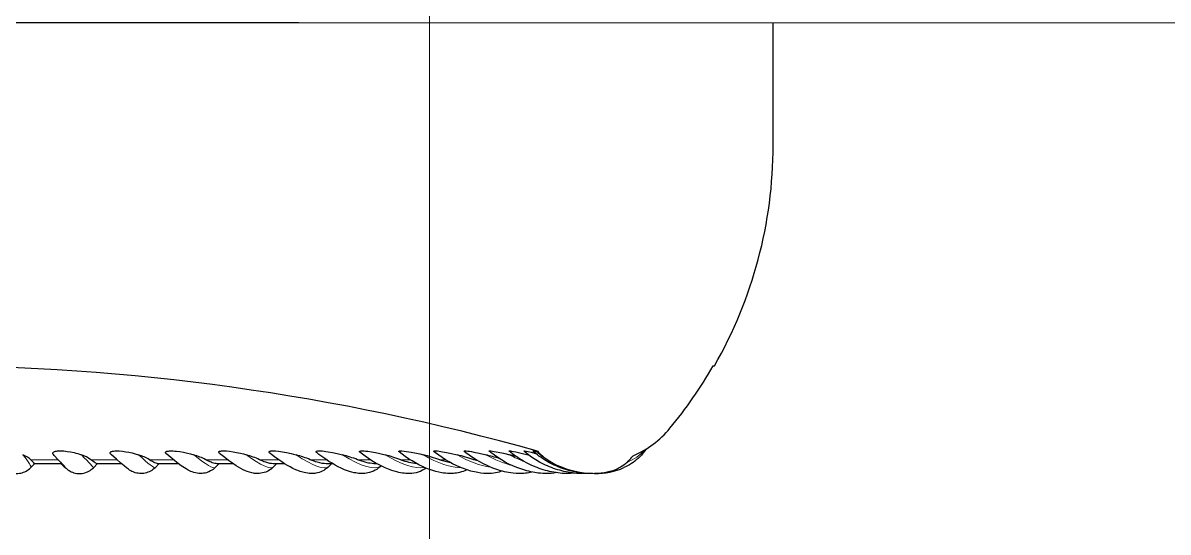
# Model space of a CAD drawing. Extents: x 0 to 297, y 0 to 547.
# Drawn here: x 149.78 to 196.59, y 124.87 to 145.66 of the extents above; entities that cross this region are included whole.
import ezdxf

# ---------------------------------------------------------------- set-up
doc = ezdxf.new("R2010")
doc.units = 0

msp = doc.modelspace()

# ---------------------------------------------------------------- linework, layer by layer
at = {"color": 7, "lineweight": 13}
for p, q in [((166.4, 149.658), (166.4, 117.295)), ((161.059, 145.658), (222.21, 145.658)), ((161.059, 145.658), (212.952, 145.658))]:
    msp.add_line(p, q, dxfattribs=at)
at = {"color": 7, "lineweight": 30}
msp.add_line((161.059, 145.658), (130.142, 145.658), dxfattribs=at)
at = {"color": 7, "lineweight": 30, "ltscale": 0.125}
msp.add_line((180.45, 140.658), (180.45, 145.658), dxfattribs=at)
at = {"color": 7, "lineweight": 30, "ltscale": 0.00125}
msp.add_line((178, 131.658), (178.05, 131.658), dxfattribs=at)
at = {"color": 7, "lineweight": 13, "ltscale": 0.02786}
msp.add_line((151.222, 127.823), (150.107, 127.823), dxfattribs=at)
at = {"color": 7, "lineweight": 30, "ltscale": 0.005976}
msp.add_line((151.222, 127.823), (151.06, 127.999), dxfattribs=at)
at = {"color": 7, "lineweight": 13, "ltscale": 0.02655}
msp.add_line((153.623, 127.823), (152.561, 127.823), dxfattribs=at)
at = {"color": 7, "lineweight": 13, "ltscale": 0.024574}
msp.add_line((155.934, 127.823), (154.951, 127.823), dxfattribs=at)
at = {"color": 7, "lineweight": 13, "ltscale": 0.022197}
msp.add_line((158.145, 127.823), (157.257, 127.823), dxfattribs=at)
at = {"color": 7, "lineweight": 13, "ltscale": 0.019414}
msp.add_line((160.234, 127.823), (159.457, 127.823), dxfattribs=at)
at = {"color": 7, "lineweight": 13, "ltscale": 0.016412}
msp.add_line((162.188, 127.823), (161.532, 127.823), dxfattribs=at)
at = {"color": 7, "lineweight": 13, "ltscale": 0.013079}
msp.add_line((163.985, 127.823), (163.462, 127.823), dxfattribs=at)
at = {"color": 7, "lineweight": 13, "ltscale": 0.009569}
msp.add_line((165.614, 127.823), (165.231, 127.823), dxfattribs=at)
at = {"color": 7, "lineweight": 13, "ltscale": 0.005824}
msp.add_line((167.055, 127.823), (166.822, 127.823), dxfattribs=at)
at = {"color": 7, "lineweight": 30, "ltscale": 0.004205}
msp.add_line((168.382, 127.775), (168.22, 127.823), dxfattribs=at)
at = {"color": 7, "lineweight": 13, "ltscale": 0.001957}
msp.add_line((168.299, 127.823), (168.22, 127.823), dxfattribs=at)
at = {"color": 7, "lineweight": 30, "ltscale": 0.006794}
msp.add_line((169.947, 127.951), (169.684, 128.021), dxfattribs=at)
at = {"color": 7, "lineweight": 30, "ltscale": 0.000781565}
msp.add_line((170.468, 128.013), (170.438, 128.021), dxfattribs=at)
at = {"color": 7, "lineweight": 30, "ltscale": 0.001365}
msp.add_line((170.761, 128.185), (170.813, 128.17), dxfattribs=at)
at = {"color": 7, "lineweight": 30, "ltscale": 0.005596}
msp.add_line((150.104, 127.499), (150.261, 127.658), dxfattribs=at)
at = {"color": 7, "lineweight": 30, "ltscale": 0.027474}
msp.add_line((151.36, 127.658), (150.261, 127.658), dxfattribs=at)
at = {"color": 7, "lineweight": 30, "ltscale": 0.000403166}
msp.add_line((151.342, 127.657), (151.354, 127.646), dxfattribs=at)
at = {"color": 7, "lineweight": 30, "ltscale": 0.005952}
msp.add_line((152.662, 127.493), (152.83, 127.661), dxfattribs=at)
at = {"color": 7, "lineweight": 30, "ltscale": 0.02472}
msp.add_line((153.81, 127.658), (152.821, 127.658), dxfattribs=at)
at = {"color": 7, "lineweight": 30, "ltscale": 0.005762}
msp.add_line((155.183, 127.495), (155.346, 127.658), dxfattribs=at)
at = {"color": 7, "lineweight": 30, "ltscale": 0.020764}
msp.add_line((156.146, 127.658), (155.316, 127.658), dxfattribs=at)
at = {"color": 7, "lineweight": 30, "ltscale": 0.005336}
msp.add_line((157.644, 127.506), (157.794, 127.658), dxfattribs=at)
at = {"color": 7, "lineweight": 30, "ltscale": 0.01634}
msp.add_line((158.376, 127.658), (157.722, 127.658), dxfattribs=at)
at = {"color": 7, "lineweight": 30, "ltscale": 0.011617}
msp.add_line((160.484, 127.658), (160.019, 127.658), dxfattribs=at)
at = {"color": 7, "lineweight": 30, "ltscale": 0.004573}
msp.add_line((160.022, 127.526), (160.149, 127.658), dxfattribs=at)
at = {"color": 7, "lineweight": 30, "ltscale": 0.006652}
msp.add_line((162.451, 127.658), (162.185, 127.658), dxfattribs=at)
at = {"color": 7, "lineweight": 30, "ltscale": 0.003457}
msp.add_line((162.297, 127.557), (162.392, 127.658), dxfattribs=at)
at = {"color": 7, "lineweight": 30, "ltscale": 0.001472}
msp.add_line((164.26, 127.658), (164.201, 127.658), dxfattribs=at)
at = {"color": 7, "lineweight": 30, "ltscale": 0.001687}
msp.add_line((174.477, 127.715), (174.525, 127.762), dxfattribs=at)
at = {"color": 7, "lineweight": 30}
for points in [[(151.06, 127.999), (151.034, 128.03), (151.024, 128.045), (151.013, 128.069), (151.009, 128.085), (151.01, 128.1), (151.013, 128.11), (151.018, 128.119), (151.032, 128.134), (151.054, 128.147), (151.079, 128.158), (151.116, 128.168), (151.157, 128.175), (151.2, 128.18), (151.282, 128.185), (151.368, 128.184), (151.456, 128.179), (151.525, 128.172), (151.596, 128.164), (151.734, 128.142), (151.878, 128.111), (151.952, 128.093), (152.027, 128.072), (152.102, 128.048), (152.178, 128.021)], [(151.222, 127.823), (151.317, 127.717), (151.345, 127.684), (151.359, 127.665), (151.361, 127.661), (151.361, 127.66), (151.361, 127.659), (151.361, 127.658), (151.36, 127.658)], [(152.821, 127.658), (152.808, 127.66), (152.791, 127.666), (152.77, 127.677), (152.738, 127.696), (152.699, 127.721), (152.635, 127.766), (152.561, 127.823)], [(153.402, 128.026), (153.381, 128.047), (153.365, 128.066), (153.356, 128.082), (153.351, 128.096), (153.35, 128.111), (153.354, 128.123), (153.363, 128.135), (153.375, 128.145), (153.389, 128.154), (153.416, 128.164), (153.447, 128.172), (153.481, 128.177), (153.536, 128.183), (153.593, 128.185), (153.655, 128.184), (153.719, 128.182), (153.851, 128.17), (153.994, 128.15), (154.116, 128.128), (154.243, 128.099), (154.376, 128.064), (154.513, 128.021)], [(155.183, 127.495), (155.141, 127.456), (155.096, 127.419), (155.049, 127.387), (154.999, 127.357), (154.948, 127.331), (154.895, 127.309), (154.84, 127.291), (154.784, 127.277), (154.727, 127.266), (154.669, 127.26), (154.611, 127.258), (154.553, 127.26), (154.494, 127.267), (154.436, 127.277), (154.376, 127.292), (154.319, 127.311), (154.29, 127.323), (154.241, 127.345), (154.198, 127.367), (154.144, 127.4), (154.097, 127.43), (154.019, 127.487), (153.919, 127.566), (153.79, 127.675), (153.605, 127.839), (153.402, 128.026)], [(155.316, 127.658), (155.297, 127.659), (155.276, 127.663), (155.227, 127.677), (155.17, 127.701), (155.127, 127.721), (155.082, 127.745), (155.019, 127.781), (154.951, 127.823)], [(155.66, 128.054), (155.645, 128.068), (155.633, 128.082), (155.624, 128.095), (155.618, 128.106), (155.616, 128.117), (155.616, 128.126), (155.619, 128.135), (155.625, 128.142), (155.637, 128.152), (155.653, 128.161), (155.672, 128.167), (155.698, 128.174), (155.728, 128.178), (155.771, 128.183), (155.818, 128.185), (155.869, 128.185), (155.921, 128.183), (155.992, 128.178), (156.066, 128.171), (156.204, 128.153), (156.352, 128.127), (156.509, 128.093), (156.636, 128.06), (156.768, 128.021)], [(157.644, 127.506), (157.601, 127.465), (157.554, 127.428), (157.506, 127.393), (157.455, 127.363), (157.383, 127.328), (157.346, 127.312), (157.288, 127.293), (157.23, 127.278), (157.169, 127.267), (157.108, 127.26), (157.044, 127.258), (156.981, 127.26), (156.913, 127.268), (156.835, 127.283), (156.764, 127.302), (156.699, 127.325), (156.645, 127.347), (156.595, 127.37), (156.544, 127.396), (156.458, 127.444), (156.382, 127.492), (156.258, 127.576), (156.13, 127.669), (155.996, 127.773), (155.825, 127.913), (155.66, 128.054)], [(157.722, 127.658), (157.677, 127.661), (157.625, 127.67), (157.569, 127.685), (157.523, 127.701), (157.474, 127.719), (157.37, 127.765), (157.257, 127.823)], [(157.824, 128.077), (157.801, 128.099), (157.789, 128.118), (157.786, 128.127), (157.786, 128.134), (157.79, 128.144), (157.797, 128.153), (157.809, 128.161), (157.824, 128.167), (157.846, 128.173), (157.87, 128.178), (157.896, 128.181), (157.941, 128.184), (157.99, 128.185), (158.046, 128.183), (158.105, 128.18), (158.233, 128.167), (158.371, 128.147), (158.52, 128.12), (158.68, 128.085), (158.798, 128.056), (158.922, 128.021)], [(160.022, 127.526), (159.977, 127.483), (159.929, 127.443), (159.877, 127.406), (159.823, 127.373), (159.766, 127.343), (159.707, 127.318), (159.645, 127.297), (159.582, 127.281), (159.514, 127.268), (159.447, 127.261), (159.373, 127.258), (159.301, 127.261), (159.252, 127.266), (159.205, 127.272), (159.136, 127.286), (159.042, 127.311), (158.953, 127.342), (158.88, 127.371), (158.79, 127.413), (158.697, 127.461), (158.598, 127.517), (158.498, 127.578), (158.347, 127.678), (158.191, 127.788), (158.032, 127.909), (157.874, 128.036), (157.824, 128.077)], [(160.019, 127.658), (159.951, 127.662), (159.877, 127.674), (159.796, 127.693), (159.71, 127.719), (159.649, 127.741), (159.587, 127.765), (159.457, 127.823)], [(159.875, 128.095), (159.86, 128.109), (159.85, 128.12), (159.844, 128.13), (159.842, 128.139), (159.844, 128.149), (159.85, 128.157), (159.859, 128.164), (159.877, 128.171), (159.899, 128.177), (159.924, 128.181), (159.965, 128.184), (160.011, 128.185), (160.114, 128.181), (160.234, 128.169), (160.389, 128.147), (160.56, 128.116), (160.748, 128.075), (160.849, 128.049), (160.955, 128.021)], [(162.297, 127.557), (162.249, 127.509), (162.197, 127.465), (162.131, 127.417), (162.084, 127.388), (162.022, 127.355), (161.958, 127.327), (161.889, 127.303), (161.819, 127.284), (161.758, 127.272), (161.712, 127.266), (161.665, 127.261), (161.577, 127.258), (161.491, 127.262), (161.427, 127.268), (161.351, 127.28), (161.278, 127.295), (161.222, 127.31), (161.116, 127.343), (161.019, 127.379), (160.933, 127.415), (160.821, 127.468), (160.708, 127.526), (160.596, 127.59), (160.482, 127.659), (160.367, 127.733), (160.239, 127.82), (160.074, 127.941), (159.947, 128.038), (159.875, 128.095)], [(162.185, 127.658), (162.102, 127.662), (162.012, 127.674), (161.917, 127.693), (161.818, 127.719), (161.75, 127.74), (161.682, 127.764), (161.607, 127.792), (161.532, 127.823)], [(161.793, 128.112), (161.78, 128.123), (161.771, 128.134), (161.766, 128.145), (161.767, 128.155), (161.773, 128.163), (161.78, 128.168), (161.789, 128.172), (161.803, 128.176), (161.837, 128.182), (161.89, 128.185), (161.951, 128.184), (162.018, 128.18), (162.091, 128.173), (162.172, 128.163), (162.261, 128.149), (162.435, 128.118), (162.631, 128.076), (162.737, 128.05), (162.849, 128.021)], [(164.423, 127.571), (164.369, 127.519), (164.31, 127.472), (164.246, 127.427), (164.188, 127.392), (164.118, 127.357), (164.077, 127.339), (164.034, 127.323), (163.952, 127.298), (163.886, 127.282), (163.826, 127.271), (163.765, 127.264), (163.709, 127.26), (163.655, 127.258), (163.601, 127.259), (163.505, 127.265), (163.453, 127.271), (163.39, 127.28), (163.329, 127.292), (163.23, 127.315), (163.178, 127.33), (163.048, 127.372), (162.935, 127.415), (162.799, 127.474), (162.67, 127.537), (162.544, 127.604), (162.418, 127.677), (162.292, 127.755), (162.166, 127.838), (162.04, 127.926), (161.885, 128.041), (161.793, 128.112)], [(164.201, 127.658), (164.129, 127.66), (164.054, 127.667), (163.976, 127.677), (163.916, 127.688), (163.854, 127.701), (163.728, 127.733), (163.597, 127.774), (163.462, 127.823)], [(163.562, 128.126), (163.546, 128.141), (163.54, 128.153), (163.541, 128.162), (163.546, 128.167), (163.553, 128.172), (163.572, 128.178), (163.597, 128.182), (163.627, 128.185), (163.677, 128.185), (163.734, 128.182), (163.803, 128.175), (163.88, 128.166), (164.026, 128.144), (164.192, 128.113), (164.378, 128.072), (164.586, 128.021)], [(166.27, 127.48), (166.199, 127.433), (166.12, 127.389), (166.047, 127.355), (166.018, 127.343), (165.935, 127.315), (165.855, 127.293), (165.76, 127.275), (165.685, 127.265), (165.649, 127.262), (165.574, 127.258), (165.504, 127.258), (165.435, 127.261), (165.366, 127.267), (165.293, 127.276), (165.221, 127.288), (165.149, 127.302), (165.071, 127.321), (164.958, 127.353), (164.86, 127.385), (164.731, 127.432), (164.594, 127.49), (164.458, 127.554), (164.321, 127.624), (164.185, 127.701), (164.05, 127.783), (163.915, 127.87), (163.78, 127.963), (163.616, 128.084), (163.562, 128.126)], [(165.166, 128.138), (165.155, 128.147), (165.15, 128.155), (165.148, 128.16), (165.148, 128.164), (165.15, 128.169), (165.155, 128.173), (165.163, 128.177), (165.181, 128.181), (165.205, 128.184), (165.237, 128.185), (165.275, 128.184), (165.364, 128.177), (165.468, 128.164), (165.555, 128.15), (165.65, 128.133), (165.868, 128.089), (166.004, 128.058), (166.152, 128.021)], [(167.923, 127.41), (167.841, 127.371), (167.774, 127.345), (167.705, 127.322), (167.634, 127.302), (167.571, 127.288), (167.508, 127.277), (167.444, 127.268), (167.378, 127.262), (167.299, 127.259), (167.223, 127.258), (167.141, 127.262), (167.054, 127.269), (166.98, 127.278), (166.911, 127.289), (166.78, 127.315), (166.663, 127.344), (166.546, 127.379), (166.405, 127.427), (166.26, 127.484), (166.116, 127.548), (165.972, 127.619), (165.829, 127.695), (165.688, 127.777), (165.547, 127.865), (165.409, 127.959), (165.286, 128.047), (165.166, 128.138)], [(166.589, 128.149), (166.579, 128.16), (166.576, 128.164), (166.576, 128.17), (166.579, 128.174), (166.586, 128.178), (166.596, 128.181), (166.608, 128.183), (166.64, 128.185), (166.679, 128.184), (166.732, 128.18), (166.792, 128.173), (166.933, 128.151), (167.103, 128.12), (167.301, 128.077), (167.532, 128.021)], [(169.369, 127.357), (169.309, 127.337), (169.248, 127.319), (169.177, 127.301), (169.105, 127.286), (169.033, 127.275), (168.932, 127.264), (168.855, 127.26), (168.778, 127.258), (168.7, 127.259), (168.623, 127.264), (168.497, 127.276), (168.377, 127.294), (168.242, 127.321), (168.166, 127.339), (168.091, 127.359), (167.941, 127.404), (167.791, 127.458), (167.641, 127.518), (167.493, 127.585), (167.346, 127.658), (167.201, 127.737), (167.057, 127.822), (166.916, 127.912), (166.781, 128.005), (166.652, 128.1), (166.589, 128.149)], [(167.82, 128.159), (167.812, 128.168), (167.811, 128.171), (167.811, 128.176), (167.814, 128.178), (167.828, 128.183), (167.848, 128.185), (167.874, 128.185), (167.905, 128.183), (167.965, 128.177), (168.036, 128.166), (168.12, 128.152), (168.215, 128.135), (168.439, 128.087), (168.713, 128.021)], [(170.592, 127.319), (170.521, 127.302), (170.458, 127.29), (170.394, 127.279), (170.329, 127.271), (170.264, 127.265), (170.19, 127.26), (170.109, 127.258), (170.029, 127.259), (169.946, 127.262), (169.821, 127.273), (169.733, 127.284), (169.63, 127.3), (169.549, 127.315), (169.47, 127.332), (169.391, 127.352), (169.311, 127.373), (169.153, 127.422), (168.994, 127.479), (168.874, 127.528), (168.756, 127.58), (168.609, 127.65), (168.458, 127.731), (168.309, 127.817), (168.164, 127.909), (168.023, 128.006), (167.887, 128.107), (167.82, 128.159)], [(168.847, 128.168), (168.842, 128.173), (168.841, 128.175), (168.841, 128.178), (168.842, 128.179), (168.844, 128.181), (168.847, 128.182), (168.857, 128.184), (168.873, 128.185), (168.915, 128.182), (168.974, 128.175), (169.048, 128.164), (169.214, 128.132), (169.425, 128.085), (169.684, 128.021)], [(171.597, 127.295), (171.489, 127.278), (171.374, 127.266), (171.286, 127.26), (171.204, 127.258), (171.121, 127.259), (171.038, 127.262), (170.945, 127.268), (170.839, 127.279), (170.703, 127.299), (170.625, 127.313), (170.542, 127.33), (170.46, 127.349), (170.377, 127.37), (170.295, 127.393), (170.132, 127.446), (169.97, 127.506), (169.81, 127.573), (169.652, 127.647), (169.498, 127.728), (169.346, 127.815), (169.198, 127.909), (169.054, 128.008), (168.915, 128.113), (168.847, 128.168)], [(169.662, 128.175), (169.659, 128.178), (169.658, 128.179), (169.658, 128.181), (169.659, 128.182), (169.663, 128.184), (169.668, 128.184), (169.683, 128.185), (169.714, 128.182), (169.755, 128.176), (169.832, 128.163), (169.93, 128.143), (170.15, 128.093), (170.438, 128.021)], [(172.337, 127.275), (172.251, 127.267), (172.166, 127.261), (172.081, 127.258), (171.996, 127.258), (171.91, 127.261), (171.824, 127.266), (171.739, 127.273), (171.653, 127.283), (171.567, 127.295), (171.481, 127.309), (171.396, 127.326), (171.31, 127.344), (171.225, 127.365), (171.14, 127.388), (171.055, 127.413), (170.971, 127.44), (170.887, 127.469), (170.804, 127.5), (170.721, 127.533), (170.558, 127.604), (170.397, 127.683), (170.241, 127.769), (170.088, 127.861), (170.014, 127.91), (169.94, 127.96), (169.868, 128.011), (169.798, 128.064), (169.729, 128.119), (169.662, 128.175)], [(170.255, 128.18), (170.254, 128.181), (170.254, 128.182), (170.254, 128.183), (170.254, 128.183), (170.255, 128.184), (170.257, 128.184), (170.261, 128.185), (170.285, 128.183), (170.348, 128.172), (170.439, 128.153), (170.561, 128.125), (170.74, 128.08)], [(172.85, 127.265), (172.778, 127.261), (172.688, 127.258), (172.601, 127.258), (172.514, 127.261), (172.427, 127.266), (172.339, 127.274), (172.252, 127.283), (172.164, 127.295), (172.076, 127.31), (171.985, 127.327), (171.9, 127.346), (171.816, 127.366), (171.73, 127.389), (171.644, 127.414), (171.559, 127.441), (171.474, 127.47), (171.39, 127.501), (171.307, 127.534), (171.224, 127.569), (171.142, 127.606), (171.061, 127.645), (170.981, 127.685), (170.902, 127.728), (170.754, 127.814), (170.619, 127.9), (170.522, 127.968), (170.454, 128.017), (170.387, 128.07), (170.32, 128.124), (170.255, 128.18)], [(170.623, 128.183), (170.622, 128.184), (170.622, 128.184), (170.622, 128.184), (170.623, 128.185), (170.624, 128.185), (170.627, 128.185), (170.641, 128.183), (170.678, 128.175), (170.802, 128.145)], [(173.082, 127.259), (172.993, 127.258), (172.903, 127.26), (172.813, 127.265), (172.724, 127.272), (172.634, 127.281), (172.544, 127.293), (172.454, 127.307), (172.365, 127.323), (172.276, 127.341), (172.187, 127.362), (172.099, 127.385), (172.011, 127.41), (171.924, 127.437), (171.838, 127.466), (171.752, 127.497), (171.667, 127.531), (171.583, 127.566), (171.5, 127.604), (171.418, 127.643), (171.337, 127.684), (171.257, 127.728), (171.178, 127.773), (171.101, 127.82), (171.025, 127.869), (170.951, 127.92), (170.878, 127.973), (170.812, 128.023), (170.747, 128.075), (170.684, 128.129), (170.623, 128.183)], [(175.252, 128.254), (175.201, 128.179), (175.128, 128.084), (175.065, 128.011), (175.004, 127.946), (174.933, 127.878), (174.857, 127.813), (174.79, 127.759), (174.723, 127.71), (174.654, 127.665), (174.575, 127.616), (174.491, 127.569), (174.418, 127.532), (174.345, 127.498)], [(148.752, 127.594), (148.861, 127.513), (148.933, 127.464), (149.007, 127.417), (149.088, 127.371), (149.165, 127.334), (149.208, 127.317), (149.272, 127.295), (149.337, 127.278), (149.398, 127.267), (149.461, 127.26), (149.521, 127.258), (149.581, 127.26), (149.64, 127.267), (149.699, 127.277), (149.756, 127.292), (149.811, 127.31), (149.865, 127.333), (149.918, 127.359), (149.968, 127.389), (150.016, 127.423), (150.061, 127.459), (150.104, 127.499)], [(151.354, 127.646), (151.472, 127.537), (151.546, 127.472), (151.604, 127.425), (151.639, 127.4), (151.674, 127.378), (151.709, 127.357), (151.76, 127.331), (151.815, 127.309), (151.869, 127.291), (151.925, 127.276), (151.981, 127.266), (152.038, 127.26), (152.096, 127.258), (152.153, 127.26), (152.21, 127.266), (152.266, 127.276), (152.321, 127.29), (152.376, 127.309), (152.428, 127.33), (152.48, 127.356), (152.529, 127.385), (152.576, 127.418), (152.62, 127.454), (152.662, 127.493)], [(174.477, 127.715), (174.415, 127.658), (174.35, 127.606), (174.281, 127.557), (174.209, 127.512), (174.159, 127.485), (174.109, 127.459), (174.005, 127.412), (173.898, 127.372), (173.839, 127.353), (173.78, 127.336), (173.659, 127.308), (173.537, 127.286), (173.414, 127.271), (173.29, 127.261), (173.15, 127.258)]]:
    msp.add_lwpolyline(points, dxfattribs=at)
for centre, radius, start, end in [((162.375, 140.658), 18.075, 330.1373, 359.9998), ((145.602, 38.792), 92.865, 74.24775, 90.00118), ((162.297, 140.658), 18.1, 320.335, 330.1826), ((173.151, 131.658), 4, 293.2554, 320.335), ((148.45, 126.099), 2.391, 40.7182, 46.128), ((151.698, 126.607), 1.492, 54.6429, 71.2448), ((153.874, 126.005), 2.114, 59.355, 72.4032), ((155.94, 125.253), 2.888, 62.8723, 73.3481), ((157.874, 124.342), 3.825, 65.5494, 74.1084), ((159.653, 123.261), 4.934, 67.6173, 74.7069), ((161.253, 121.998), 6.231, 69.2299, 75.1618), ((162.647, 120.53), 7.738, 70.4919, 75.4866), ((166.197, 130.384), 2.736, 249.3339, 263.3874), ((163.805, 118.82), 9.495, 71.4762, 75.6912), ((167.93, 131.049), 3.41, 251.0402, 258.6426), ((164.688, 116.799), 11.577, 72.2339, 75.7811), ((165.116, 113.885), 14.586, 73.5465, 75.7268), ((172.909, 130.437), 3.113, 226.3579, 241.2443), ((172.514, 129.758), 2.327, 223.0245, 241.7135), ((171.535, 130.734), 4.216, 315.1769, 319.2695), ((173.209, 131.07), 3.813, 241.8597, 269.1163)]:
    msp.add_arc(centre, radius, start, end, dxfattribs=at)
at = {"color": 7, "lineweight": 13}
for centre, major_axis, ratio, start_param, end_param in [((148.138, 129.451), (1.966, -1.952), 0.083947, 0.000043, 0.667824), ((150.137, 128.885), (1.393, -1.393), 0.016828, 5.774567, 7.147431), ((150.703, 129.451), (1.959, -1.958), 0.016828, 6.283146, 7.018523), ((153.222, 129.451), (1.961, -1.956), 0.050444, 5.480487, 6.283142), ((155.671, 129.451), (1.972, -1.945), 0.11726, 5.412667, 6.283227), ((158.03, 129.451), (1.992, -1.924), 0.183013, 5.343768, 6.282894), ((160.276, 129.451), (2.021, -1.894), 0.247108, 5.273152, 6.283227), ((162.389, 129.451), (2.059, -1.852), 0.308966, 5.200153, 6.239093), ((164.35, 129.451), (2.107, -1.799), 0.368026, 5.124072, 6.010505), ((166.141, 129.451), (2.162, -1.731), 0.423753, 5.044179, 5.793664), ((167.746, 129.451), (2.227, -1.648), 0.475643, 4.959718, 5.555252), ((169.151, 129.451), (2.298, -1.546), 0.523225, 4.869933, 5.31497), ((170.342, 129.451), (2.376, -1.424), 0.566068, 4.774109, 5.020406), ((171.31, 129.451), (2.457, -1.279), 0.603785, 4.671645, 4.700144), ((172.79, 129.451), (2.682, -0.694), 0.683013, 5.555632, 5.961776)]:
    msp.add_ellipse(centre, major_axis=major_axis, ratio=ratio, start_param=start_param, end_param=end_param, dxfattribs=at)
at = {"color": 7, "lineweight": 30}
for centre, major_axis, ratio, start_param, end_param in [((146.588, 127.676), (3.597, -0.014), 0.21577, 0.208648, 0.478113), ((172.668, 129.562), (2.745, -0.966), 0.761928, 5.145066, 5.605574)]:
    msp.add_ellipse(centre, major_axis=major_axis, ratio=ratio, start_param=start_param, end_param=end_param, dxfattribs=at)

doc.saveas('drawing.dxf')
